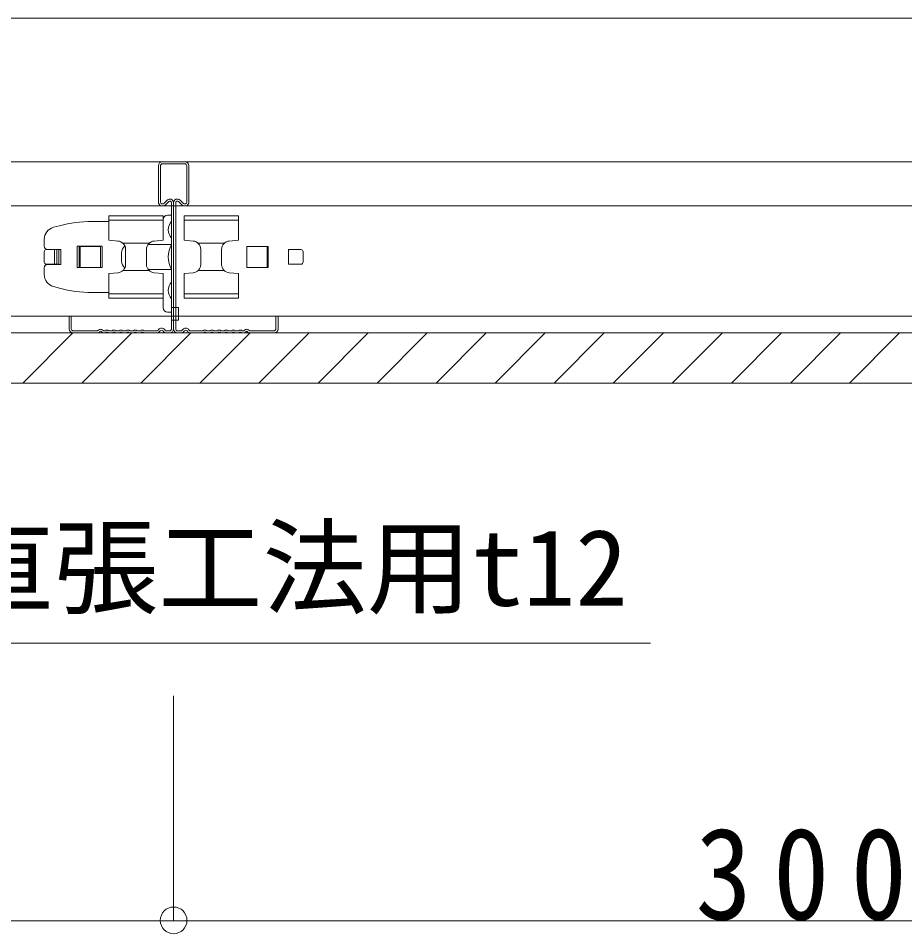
# Model space of a CAD drawing. Units: millimetres at full size, sheet at 1:10; details may follow other scales. Extents: x -2077 to 2023, y -1433 to 1417.
# Drawn here: x 990.2 to 1202.4, y 269.6 to 488.8 of the extents above; entities that cross this region are included whole.
import ezdxf
from ezdxf.enums import TextEntityAlignment as Align

# ---------------------------------------------------------------- set-up
doc = ezdxf.new("R2010")
doc.units = ezdxf.units.MM
doc.header["$LTSCALE"] = 10
for name, color, linetype, lineweight in [('1-0_断面', 7, 'Continuous', 9), ('1-1_寸法', 7, 'Continuous', 9), ('1-2_文字', 7, 'Continuous', 9), ('1-3_ＤＨクロス', 7, 'Continuous', 9)]:
    doc.layers.add(name, color=color, linetype=linetype, lineweight=lineweight)
doc.styles.add('ＭＳ ゴシック', font='')
doc.styles.get('ＭＳ ゴシック').set_extended_font_data('MS Gothic')

msp = doc.modelspace()

# ---------------------------------------------------------------- linework, layer by layer
at = {"layer": '1-0_断面'}
for p, q in [((1610.35, 454.46), (850.37, 454.46)), ((1610.35, 443.86), (850.37, 443.86)), ((1011.85, 435.66), (1011.85, 441.49)), ((1024.85, 441.49), (1011.85, 441.49)), ((1024.85, 435.66), (1024.85, 441.49)), ((1025.85, 441.66), (1026.85, 441.66)), ((1029.85, 441.49), (1029.85, 435.66)), ((1029.85, 441.49), (1042.85, 441.49)), ((998.58, 438.76), (1000, 439.14)), ((1007.77, 440.16), (1011.85, 440.16)), ((1024.85, 440.46), (1011.85, 440.46)), ((1029.85, 440.46), (1042.85, 440.46)), ((996.35, 435.86), (996.35, 434.26)), ((1004.25, 434.21), (1004.75, 434.21)), ((1004.25, 429.11), (1004.25, 434.21)), ((1004.75, 434.21), (1004.75, 429.11)), ((1010.25, 434.21), (1004.75, 434.21)), ((1004.75, 434.16), (1004.75, 429.16)), ((1009.85, 434.16), (1004.75, 434.16)), ((1004.97, 434.16), (1004.97, 429.16)), ((1009.85, 429.16), (1009.85, 434.16)), ((1010.25, 429.11), (1010.25, 434.21)), ((1011.85, 435.66), (1014.03, 435.47)), ((1021.48, 434.94), (1015.22, 434.94)), ((1021.24, 434.66), (1026.85, 434.66)), ((1024.85, 435.66), (1022.68, 435.47)), ((1029.85, 435.66), (1032.03, 435.47)), ((1033.22, 434.94), (1039.48, 434.94)), ((1044.85, 429.16), (1044.85, 434.16)), ((1044.85, 434.16), (1049.96, 434.16)), ((1049.74, 434.16), (1049.74, 429.16)), ((1049.85, 434.16), (1049.85, 429.16)), ((1049.96, 434.16), (1049.96, 429.16)), ((996.35, 432.91), (996.35, 430.41)), ((996.85, 433.41), (999.85, 433.41)), ((997.15, 433.46), (1000.35, 433.46)), ((998.85, 433.41), (998.85, 429.91)), ((999.35, 433.41), (999.35, 429.91)), ((999.85, 433.41), (999.85, 429.91)), ((1000.35, 433.46), (1000.35, 429.86)), ((1014.85, 432.66), (1014.85, 430.66)), ((1015.85, 433.48), (1015.85, 429.85)), ((1020.85, 433.48), (1020.85, 429.85)), ((1033.85, 433.48), (1033.85, 429.85)), ((1038.85, 433.48), (1038.85, 429.85)), ((1057.85, 433.41), (1054.85, 433.41)), ((1054.85, 433.41), (1054.85, 429.91)), ((1058.35, 432.91), (1058.35, 430.41)), ((996.85, 429.91), (999.85, 429.91)), ((997.15, 429.86), (1000.35, 429.86)), ((1057.85, 429.91), (1054.85, 429.91)), ((996.35, 427.46), (996.35, 429.06)), ((1004.75, 429.11), (1004.25, 429.11)), ((1004.75, 429.16), (1009.85, 429.16)), ((1004.75, 429.11), (1010.25, 429.11)), ((1011.85, 427.66), (1014.03, 427.85)), ((1011.85, 427.66), (1011.85, 421.83)), ((1021.48, 428.39), (1015.22, 428.39)), ((1021.24, 428.66), (1026.85, 428.66)), ((1024.85, 427.66), (1022.68, 427.85)), ((1024.85, 427.66), (1024.85, 421.83)), ((1029.85, 427.66), (1032.03, 427.85)), ((1029.85, 427.66), (1029.85, 421.83)), ((1033.22, 428.39), (1039.48, 428.39)), ((1049.96, 429.16), (1044.85, 429.16)), ((998.58, 424.57), (1000, 424.18)), ((1007.77, 423.16), (1011.85, 423.16)), ((1024.85, 423.16), (1024.85, 419.46)), ((1024.85, 422.86), (1011.85, 422.86)), ((1024.85, 421.83), (1011.85, 421.83)), ((1029.85, 422.86), (1042.85, 422.86)), ((1029.85, 421.83), (1042.85, 421.83)), ((1026.85, 419.56), (1028.55, 419.56)), ((1679.45, 417.46), (850.37, 417.46)), ((1025.85, 418.46), (1026.85, 418.46)), ((727.35, 413.46), (1679.45, 413.46)), ((991.22, 401.46), (1003.22, 413.46)), ((1005.36, 401.46), (1017.36, 413.46)), ((1019.51, 401.46), (1031.51, 413.46)), ((1033.65, 401.46), (1045.65, 413.46)), ((1047.79, 401.46), (1059.79, 413.46)), ((1061.93, 401.46), (1073.93, 413.46)), ((1076.07, 401.46), (1088.07, 413.46)), ((1090.22, 401.46), (1102.22, 413.46)), ((1104.36, 401.46), (1116.36, 413.46)), ((1118.5, 401.46), (1130.5, 413.46)), ((1132.64, 401.46), (1144.64, 413.46)), ((1146.78, 401.46), (1158.78, 413.46)), ((1160.93, 401.46), (1172.93, 413.46)), ((1175.07, 401.46), (1187.07, 413.46)), ((1189.21, 401.46), (1201.21, 413.46)), ((-243.81, 401.46), (1679.45, 401.46))]:
    msp.add_line(p, q, dxfattribs=at)
for points in [[(1042.85, 441.49), (1042.85, 435.66), (1040.68, 435.47)], [(1042.85, 421.83), (1042.85, 427.66), (1040.68, 427.85)], [(1026.85, 416.56), (1028.55, 416.56), (1028.55, 419.56)]]:
    msp.add_lwpolyline(points, dxfattribs=at)
for centre, radius, start, end in [((1025.85, 440.66), 1, 90, 180), ((999.35, 435.86), 3, 105, 180), ((1007.77, 410.16), 30, 90, 105), ((1028.95, 438.16), 2.9, 136.3972, 223.6028), ((997.15, 434.26), 0.8, 180, 270), ((1013.85, 433.48), 2, 0, 85), ((1016.85, 432.66), 2, 125.7767, 180), ((1022.85, 433.48), 2, 95, 180), ((1032.08, 431.66), 6.03, 150.1372, 209.8628), ((1031.85, 433.48), 2, 0, 85), ((1040.85, 433.48), 2, 95, 180), ((996.85, 432.91), 0.5, 90, 180), ((1057.85, 432.91), 0.5, 0, 90), ((996.85, 430.41), 0.5, 180, 270), ((997.15, 429.06), 0.8, 90, 180), ((1013.85, 429.85), 2, 275, 0), ((1016.85, 430.66), 2, 180, 234.2233), ((1022.85, 429.85), 2, 180, 265), ((1031.85, 429.85), 2, 275, 0), ((1040.85, 429.85), 2, 180, 265), ((1057.85, 430.41), 0.5, 270, 0), ((999.35, 427.46), 3, 180, 255), ((1028.95, 423.66), 2.9, 136.3972, 223.6028), ((1007.77, 453.16), 30, 255, 270), ((1025.85, 419.46), 1, 180, 270)]:
    msp.add_arc(centre, radius, start, end, dxfattribs=at)
at = {"layer": '1-1_寸法'}
for p, q in [((1027.35, 272.68), (1027.35, 326.54)), ((-172.65, 272.68), (1627.35, 272.68))]:
    msp.add_line(p, q, dxfattribs=at)
msp.add_circle((1027.35, 272.81), 3.19, dxfattribs=at)
at = {"layer": '1-2_文字'}
for p, q in [((880.2, 488.8), (1291.3, 488.8)), ((821.65, 339.21), (1141.58, 339.21))]:
    msp.add_line(p, q, dxfattribs=at)
at = {"layer": '1-3_ＤＨクロス'}
for p, q in [((1024.7, 454.46), (1030, 454.46)), ((1024.7, 453.96), (1030, 453.96)), ((1023.7, 453.46), (1023.7, 444.86)), ((1024.2, 444.86), (1024.2, 453.46)), ((1030.5, 444.86), (1030.5, 453.46)), ((1031, 453.46), (1031, 444.86)), ((1025.08, 444.53), (1025.82, 445.27)), ((1029.63, 444.53), (1028.89, 445.27)), ((1025.41, 444.16), (1026.17, 444.92)), ((1026.85, 444.63), (1026.85, 414.46)), ((1027.35, 444.63), (1027.35, 414.46)), ((1027.35, 443.6), (1027.35, 414.46)), ((1027.85, 444.63), (1027.85, 414.46)), ((1029.3, 444.16), (1028.54, 444.92)), ((1002.35, 417.46), (1002.85, 417.46)), ((1002.35, 414.46), (1002.35, 417.46)), ((1002.85, 417.46), (1002.85, 414.46)), ((1052.35, 417.46), (1051.85, 417.46)), ((1051.85, 417.46), (1051.85, 414.46)), ((1052.35, 414.46), (1052.35, 417.46)), ((1023.61, 414.11), (1023.77, 414.29)), ((1025.3, 414.11), (1025.14, 414.29)), ((1029.41, 414.11), (1029.57, 414.29)), ((1031.1, 414.11), (1030.94, 414.29)), ((1003.35, 413.96), (1009.08, 413.96)), ((1003.35, 413.46), (1009.08, 413.46)), ((1009.36, 414.16), (1009.22, 414.02)), ((1009.71, 413.8), (1009.58, 413.67)), ((1010, 413.8), (1010.13, 413.67)), ((1010.49, 414.02), (1010.35, 414.16)), ((1010.79, 413.96), (1010.63, 413.96)), ((1010.79, 413.46), (1010.63, 413.46)), ((1011.92, 413.96), (1012.49, 413.96)), ((1011.92, 413.46), (1012.49, 413.46)), ((1013.62, 413.96), (1014.19, 413.96)), ((1014.19, 413.46), (1013.62, 413.46)), ((1015.32, 413.96), (1015.89, 413.96)), ((1015.89, 413.46), (1015.32, 413.46)), ((1017.02, 413.96), (1017.59, 413.96)), ((1017.02, 413.46), (1017.59, 413.46)), ((1018.72, 413.96), (1019.29, 413.96)), ((1019.29, 413.46), (1018.72, 413.46)), ((1023.3, 413.96), (1020.42, 413.96)), ((1020.42, 413.46), (1023.29, 413.46)), ((1024.15, 413.97), (1023.99, 413.78)), ((1024.76, 413.97), (1024.92, 413.78)), ((1026.35, 413.96), (1025.61, 413.96)), ((1025.61, 413.46), (1026.35, 413.46)), ((1028.35, 413.96), (1029.1, 413.96)), ((1029.1, 413.46), (1028.35, 413.46)), ((1029.95, 413.97), (1029.79, 413.78)), ((1030.56, 413.97), (1030.72, 413.78)), ((1031.41, 413.96), (1034.29, 413.96)), ((1034.29, 413.46), (1031.42, 413.46)), ((1035.99, 413.96), (1035.42, 413.96)), ((1035.42, 413.46), (1035.99, 413.46)), ((1037.69, 413.96), (1037.12, 413.96)), ((1037.12, 413.46), (1037.69, 413.46)), ((1039.39, 413.96), (1038.82, 413.96)), ((1038.82, 413.46), (1039.39, 413.46)), ((1041.09, 413.96), (1040.52, 413.96)), ((1040.52, 413.46), (1041.09, 413.46)), ((1042.79, 413.96), (1042.22, 413.96)), ((1042.22, 413.46), (1042.79, 413.46)), ((1043.92, 413.96), (1044.08, 413.96)), ((1043.92, 413.46), (1044.08, 413.46)), ((1044.22, 414.02), (1044.36, 414.16)), ((1044.71, 413.8), (1044.58, 413.67)), ((1045, 413.8), (1045.13, 413.67)), ((1045.35, 414.16), (1045.49, 414.02)), ((1051.35, 413.96), (1045.63, 413.96)), ((1051.35, 413.46), (1045.63, 413.46))]:
    msp.add_line(p, q, dxfattribs=at)
for centre, radius, start, end in [((1024.7, 453.46), 1, 90, 180), ((1024.7, 453.46), 0.5, 90, 180), ((1030, 453.46), 1, 0, 90), ((1030, 453.46), 0.5, 0, 90), ((1026.45, 444.63), 0.9, 0, 135), ((1026.45, 444.63), 0.4, 0, 135), ((1028.25, 444.63), 0.9, 45, 180), ((1028.25, 444.63), 0.4, 45, 180), ((1024.7, 444.86), 1, 180, 315), ((1024.7, 444.86), 0.5, 180, 317.848), ((1030, 444.86), 1, 225, 0), ((1030, 444.86), 0.5, 222.152, 0), ((1003.35, 414.46), 1, 180, 270), ((1003.35, 414.46), 0.5, 180, 270), ((1009.85, 413.66), 0.7, 45, 135), ((1024.45, 413.71), 0.9, 40, 140), ((1026.35, 414.46), 1, 270, 0), ((1026.35, 414.46), 0.5, 270, 0), ((1028.35, 414.46), 1, 180, 270), ((1028.35, 414.46), 0.5, 180, 270), ((1030.25, 413.71), 0.9, 40, 140), ((1044.85, 413.66), 0.7, 45, 135), ((1051.35, 414.46), 1, 270, 0), ((1051.35, 414.46), 0.5, 270, 0), ((1009.08, 414.16), 0.2, 270, 315), ((1009.08, 414.16), 0.7, 270, 315), ((1009.85, 413.66), 0.2, 45, 135), ((1010.63, 414.16), 0.7, 225, 270), ((1010.63, 414.16), 0.2, 225, 270), ((1010.79, 414.16), 0.2, 270, 308.9424), ((1010.79, 414.16), 0.7, 270, 308.9424), ((1011.35, 413.46), 0.7, 51.0576, 128.9424), ((1011.35, 413.46), 0.2, 53.1301, 128.9424), ((1011.92, 414.16), 0.7, 231.0576, 270), ((1011.92, 414.16), 0.2, 231.0576, 270), ((1012.49, 414.16), 0.2, 270, 308.9424), ((1012.49, 414.16), 0.7, 270, 308.9424), ((1013.05, 413.46), 0.7, 51.0576, 128.9424), ((1013.05, 413.46), 0.2, 51.0576, 126.8699), ((1013.62, 414.16), 0.7, 231.0576, 270), ((1013.62, 414.16), 0.2, 231.0576, 270), ((1014.19, 414.16), 0.2, 270, 308.9424), ((1014.19, 414.16), 0.7, 270, 308.9424), ((1014.75, 413.46), 0.7, 51.0576, 128.9424), ((1014.75, 413.46), 0.2, 51.0576, 126.8699), ((1015.32, 414.16), 0.7, 231.0576, 270), ((1015.32, 414.16), 0.2, 231.0576, 270), ((1015.89, 414.16), 0.2, 270, 308.9424), ((1015.89, 414.16), 0.7, 270, 308.9424), ((1016.45, 413.46), 0.7, 51.0576, 128.9424), ((1016.45, 413.46), 0.2, 51.0576, 126.8699), ((1017.02, 414.16), 0.7, 231.0576, 270), ((1017.02, 414.16), 0.2, 231.0576, 270), ((1017.59, 414.16), 0.2, 270, 308.9424), ((1017.59, 414.16), 0.7, 270, 308.9424), ((1018.15, 413.46), 0.7, 51.0576, 128.9424), ((1018.15, 413.46), 0.2, 51.0576, 126.8699), ((1018.72, 414.16), 0.7, 231.0576, 270), ((1018.72, 414.16), 0.2, 231.0576, 270), ((1019.29, 414.16), 0.2, 270, 308.9424), ((1019.29, 414.16), 0.7, 270, 308.9424), ((1019.85, 413.46), 0.7, 51.0576, 128.9424), ((1019.85, 413.46), 0.2, 51.0576, 126.8699), ((1020.42, 414.16), 0.7, 231.0576, 270), ((1020.42, 414.16), 0.2, 231.0576, 270), ((1023.3, 414.36), 0.4, 270, 320), ((1023.3, 414.36), 0.9, 270, 320), ((1024.45, 413.71), 0.4, 40, 140), ((1025.61, 414.36), 0.9, 220, 270), ((1025.61, 414.36), 0.4, 220, 270), ((1029.1, 414.36), 0.4, 270, 320), ((1029.1, 414.36), 0.9, 270, 320), ((1030.25, 413.71), 0.4, 40, 140), ((1031.41, 414.36), 0.9, 220, 270), ((1031.41, 414.36), 0.4, 220, 270), ((1034.29, 414.16), 0.2, 270, 308.9424), ((1034.29, 414.16), 0.7, 270, 308.9424), ((1034.85, 413.46), 0.7, 51.0576, 128.9424), ((1034.85, 413.46), 0.2, 53.1301, 128.9424), ((1035.42, 414.16), 0.7, 231.0576, 270), ((1035.42, 414.16), 0.2, 231.0576, 270), ((1035.99, 414.16), 0.2, 270, 308.9424), ((1035.99, 414.16), 0.7, 270, 308.9424), ((1036.55, 413.46), 0.7, 51.0576, 128.9424), ((1036.55, 413.46), 0.2, 53.1301, 128.9424), ((1037.12, 414.16), 0.7, 231.0576, 270), ((1037.12, 414.16), 0.2, 231.0576, 270), ((1037.69, 414.16), 0.2, 270, 308.9424), ((1037.69, 414.16), 0.7, 270, 308.9424), ((1038.25, 413.46), 0.7, 51.0576, 128.9424), ((1038.25, 413.46), 0.2, 53.1301, 128.9424), ((1038.82, 414.16), 0.7, 231.0576, 270), ((1038.82, 414.16), 0.2, 231.0576, 270), ((1039.39, 414.16), 0.2, 270, 308.9424), ((1039.39, 414.16), 0.7, 270, 308.9424), ((1039.95, 413.46), 0.7, 51.0576, 128.9424), ((1039.95, 413.46), 0.2, 53.1301, 128.9424), ((1040.52, 414.16), 0.7, 231.0576, 270), ((1040.52, 414.16), 0.2, 231.0576, 270), ((1041.09, 414.16), 0.2, 270, 308.9424), ((1041.09, 414.16), 0.7, 270, 308.9424), ((1041.65, 413.46), 0.7, 51.0576, 128.9424), ((1041.65, 413.46), 0.2, 53.1301, 128.9424), ((1042.22, 414.16), 0.7, 231.0576, 270), ((1042.22, 414.16), 0.2, 231.0576, 270), ((1042.79, 414.16), 0.2, 270, 308.9424), ((1042.79, 414.16), 0.7, 270, 308.9424), ((1043.35, 413.46), 0.7, 51.0576, 128.9424), ((1043.35, 413.46), 0.2, 51.0576, 126.8699), ((1043.92, 414.16), 0.7, 231.0576, 270), ((1043.92, 414.16), 0.2, 231.0576, 270), ((1044.08, 414.16), 0.2, 270, 315), ((1044.08, 414.16), 0.7, 270, 315), ((1044.85, 413.66), 0.2, 45, 135), ((1045.63, 414.16), 0.7, 225, 270), ((1045.63, 414.16), 0.2, 225, 270)]:
    msp.add_arc(centre, radius, start, end, dxfattribs=at)

# ---------------------------------------------------------------- texts
at = {"layer": '1-1_寸法', "insert": (1152.35, 272.68), "char_height": 21.99, "attachment_point": 7, "style": 'ＭＳ ゴシック'}
msp.add_mtext('\\T1.38;\\W0.9;300', dxfattribs=at)
at = {"layer": '1-2_文字', "style": 'ＭＳ ゴシック'}
msp.add_text('ダイロートン直張工法用t12', height=18.33, dxfattribs=at).set_placement((823.63, 342.64), align=Align.BOTTOM_LEFT)

doc.saveas('drawing.dxf')
